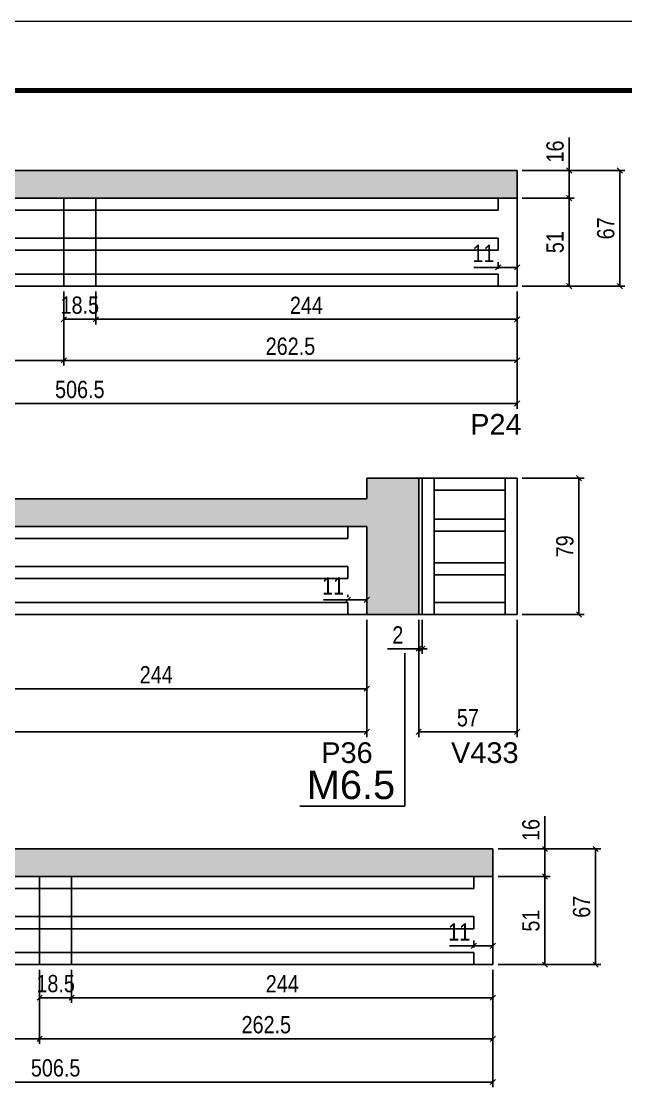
# Model space of a CAD drawing. Extents: x 3309 to 9563, y -2522 to 14608.
# Drawn here: x 4114 to 4464, y 9395 to 10014 of the extents above; entities that cross this region are included whole.
import ezdxf

# ---------------------------------------------------------------- set-up
doc = ezdxf.new("R2010")
doc.units = 0
doc.linetypes.add('DASHED', pattern=[0.75, 0.5, -0.25])
for name, color, linetype in [('5', 5, 'Continuous'), ('COTA', 241, 'Continuous'), ('NOMENCLATURA', 7, 'Continuous'), ('Painéis', 200, 'Continuous'), ('SARR_2.2x7', 40, 'Continuous')]:
    doc.layers.add(name, color=color, linetype=linetype)
doc.layers.add('Folhas', color=255, linetype='Continuous', lineweight=9)
doc.layers.add('SARRAFO DE PRESSAO', color=251, linetype='DASHED', lineweight=9)
doc.styles.add('COTA TECNICA', font='techl___.ttf', dxfattribs={"height": 10})
doc.styles.get("Standard").update_dxf_attribs({"font": 'arial.ttf'})
doc.dimstyles.new('PAINEL', dxfattribs={"dimtxt": 10, "dimasz": 3, "dimexe": 3, "dimexo": 3, "dimgap": 3, "dimtad": 1, "dimdec": 1, "dimzin": 12, "dimdsep": 46, "dimtxsty": 'COTA TECNICA', "dimblk1": 'OBLIQUE', "dimblk2": 'OBLIQUE', "dimsah": 1, "dimcen": 0.9, "dimclrd": 4, "dimclre": 4, "dimclrt": 240, "dimadec": 1, "dimazin": 3, "dimtfac": 1, "dimtdec": 1, "dimtmove": 0, "dimatfit": 3, "dimfxl": 1, "dimtolj": 1, "dimtzin": 12, "dimarcsym": 0})

# ---------------------------------------------------------------- blocks, each defined once
blk = doc.blocks.new('9999999999')
at = {"layer": 'Folhas'}
blk.add_lwpolyline([(98138.98, 34190.21), (99623.98, 34190.21), (99623.98, 35240.21), (98138.98, 35240.21)], close=True, dxfattribs=at)
at = {"layer": 'Folhas', "color": 30, "const_width": 3}
blk.add_lwpolyline([(98213.98, 34230.21), (99583.98, 34230.21), (99583.98, 35200.21), (98213.98, 35200.21)], close=True, dxfattribs=at)
blk = doc.blocks.new('_Oblique')
at = {"color": 0, "linetype": 'ByBlock', "lineweight": -2}
blk.add_line((-0.5, -0.5), (0.5, 0.5), dxfattribs=at)
blk = doc.blocks.new('*D1710')
at = {"layer": 'COTA', "color": 4, "lineweight": -2, "transparency": 16777216}
for p, q in [((3894.75, 9857.22), (3894.75, 9789.28)), ((4401.25, 9857.22), (4401.25, 9789.28)), ((4401.25, 9792.28), (3894.75, 9792.28))]:
    blk.add_line(p, q, dxfattribs=at)
at = {"layer": 'Defpoints', "color": 0, "transparency": 16777216}
for p in [(3894.75, 9860.22), (4401.25, 9860.22), (3894.75, 9792.28)]:
    blk.add_point(p, dxfattribs=at)
at = {"layer": 'COTA', "color": 4, "lineweight": -2, "transparency": 16777216, "xscale": 3, "yscale": 3, "zscale": 3, "rotation": 180}
blk.add_blockref('_Oblique', (3894.75, 9792.28), dxfattribs=at)
at = {"layer": 'COTA', "color": 4, "lineweight": -2, "transparency": 16777216, "xscale": 3, "yscale": 3, "zscale": 3}
blk.add_blockref('_Oblique', (4401.25, 9792.28), dxfattribs=at)
at = {"layer": 'COTA', "color": 240, "transparency": 16777216, "insert": (4148, 9800.38), "char_height": 10, "attachment_point": 5, "style": 'COTA TECNICA'}
blk.add_mtext('\\A1;506.5', dxfattribs=at)
blk = doc.blocks.new('*D1711')
at = {"layer": 'COTA', "color": 4, "lineweight": -2, "transparency": 16777216}
for p, q in [((4157.25, 9857.22), (4157.25, 9838.07)), ((4401.25, 9857.22), (4401.25, 9838.07)), ((4401.25, 9841.07), (4157.25, 9841.07))]:
    blk.add_line(p, q, dxfattribs=at)
at = {"layer": 'Defpoints', "color": 0, "transparency": 16777216}
for p in [(4157.25, 9860.22), (4401.25, 9860.22), (4157.25, 9841.07)]:
    blk.add_point(p, dxfattribs=at)
at = {"layer": 'COTA', "color": 4, "lineweight": -2, "transparency": 16777216, "xscale": 3, "yscale": 3, "zscale": 3, "rotation": 180}
blk.add_blockref('_Oblique', (4157.25, 9841.07), dxfattribs=at)
at = {"layer": 'COTA', "color": 4, "lineweight": -2, "transparency": 16777216, "xscale": 3, "yscale": 3, "zscale": 3}
blk.add_blockref('_Oblique', (4401.25, 9841.07), dxfattribs=at)
at = {"layer": 'COTA', "color": 240, "transparency": 16777216, "insert": (4279.25, 9849.15), "char_height": 10, "attachment_point": 5, "style": 'COTA TECNICA'}
blk.add_mtext('\\A1;244', dxfattribs=at)
blk = doc.blocks.new('*D1708')
at = {"layer": 'COTA', "color": 4, "lineweight": -2, "transparency": 16777216}
for p, q in [((3894.75, 9857.22), (3894.75, 9814.29)), ((4138.75, 9857.22), (4138.75, 9814.29)), ((4138.75, 9817.29), (3894.75, 9817.29))]:
    blk.add_line(p, q, dxfattribs=at)
at = {"layer": 'Defpoints', "color": 0, "transparency": 16777216}
for p in [(3894.75, 9860.22), (4138.75, 9860.22), (3894.75, 9817.29)]:
    blk.add_point(p, dxfattribs=at)
at = {"layer": 'COTA', "color": 4, "lineweight": -2, "transparency": 16777216, "xscale": 3, "yscale": 3, "zscale": 3, "rotation": 180}
blk.add_blockref('_Oblique', (3894.75, 9817.29), dxfattribs=at)
at = {"layer": 'COTA', "color": 4, "lineweight": -2, "transparency": 16777216, "xscale": 3, "yscale": 3, "zscale": 3}
blk.add_blockref('_Oblique', (4138.75, 9817.29), dxfattribs=at)
at = {"layer": 'COTA', "color": 240, "transparency": 16777216, "insert": (4016.75, 9825.36), "char_height": 10, "attachment_point": 5, "style": 'COTA TECNICA'}
blk.add_mtext('\\A1;244', dxfattribs=at)
blk = doc.blocks.new('*D1712')
at = {"layer": 'COTA', "color": 4, "lineweight": -2, "transparency": 16777216}
for p, q in [((4138.75, 9857.22), (4138.75, 9838.07)), ((4157.25, 9857.22), (4157.25, 9838.07)), ((4157.25, 9841.07), (4138.75, 9841.07))]:
    blk.add_line(p, q, dxfattribs=at)
at = {"layer": 'Defpoints', "color": 0, "transparency": 16777216}
for p in [(4138.75, 9860.22), (4157.25, 9860.22), (4138.75, 9841.07)]:
    blk.add_point(p, dxfattribs=at)
at = {"layer": 'COTA', "color": 4, "lineweight": -2, "transparency": 16777216, "xscale": 3, "yscale": 3, "zscale": 3, "rotation": 180}
blk.add_blockref('_Oblique', (4138.75, 9841.07), dxfattribs=at)
at = {"layer": 'COTA', "color": 4, "lineweight": -2, "transparency": 16777216, "xscale": 3, "yscale": 3, "zscale": 3}
blk.add_blockref('_Oblique', (4157.25, 9841.07), dxfattribs=at)
at = {"layer": 'COTA', "color": 240, "transparency": 16777216, "insert": (4148, 9849.2), "char_height": 10, "attachment_point": 5, "style": 'COTA TECNICA'}
blk.add_mtext('\\A1;18.5', dxfattribs=at)
blk = doc.blocks.new('*D1713')
at = {"layer": 'COTA', "color": 4, "lineweight": -2, "transparency": 16777216}
for p, q in [((4404.25, 9911.22), (4434.4, 9911.22)), ((4431.4, 9911.22), (4431.4, 9860.22)), ((4404.25, 9860.22), (4434.4, 9860.22))]:
    blk.add_line(p, q, dxfattribs=at)
at = {"layer": 'Defpoints', "color": 0, "transparency": 16777216}
for p in [(4401.25, 9911.22), (4401.25, 9860.22), (4431.4, 9860.22)]:
    blk.add_point(p, dxfattribs=at)
at = {"layer": 'COTA', "color": 4, "lineweight": -2, "transparency": 16777216, "xscale": 3, "yscale": 3, "zscale": 3}
for p, rotation in [((4431.4, 9911.22), 90), ((4431.4, 9860.22), 270)]:
    blk.add_blockref('_Oblique', p, dxfattribs=dict(at, rotation=rotation))
at = {"layer": 'COTA', "color": 240, "transparency": 16777216, "insert": (4423.29, 9885.72), "char_height": 10, "attachment_point": 5, "rotation": 90, "style": 'COTA TECNICA'}
blk.add_mtext('\\A1;51', dxfattribs=at)
blk = doc.blocks.new('*D1714')
at = {"layer": 'COTA', "color": 4, "lineweight": -2, "transparency": 16777216}
for p, q in [((4431.4, 9927.22), (4431.4, 9946.23)), ((4404.25, 9927.22), (4434.4, 9927.22)), ((4431.4, 9911.22), (4431.4, 9927.22)), ((4404.25, 9911.22), (4434.4, 9911.22))]:
    blk.add_line(p, q, dxfattribs=at)
at = {"layer": 'Defpoints', "color": 0, "transparency": 16777216}
for p in [(4401.25, 9927.22), (4431.4, 9927.22), (4401.25, 9911.22)]:
    blk.add_point(p, dxfattribs=at)
at = {"layer": 'COTA', "color": 4, "lineweight": -2, "transparency": 16777216, "xscale": 3, "yscale": 3, "zscale": 3}
for p, rotation in [((4431.4, 9927.22), 90), ((4431.4, 9911.22), 270)]:
    blk.add_blockref('_Oblique', p, dxfattribs=dict(at, rotation=rotation))
at = {"layer": 'COTA', "color": 240, "transparency": 16777216, "insert": (4423.29, 9938.22), "char_height": 10, "attachment_point": 5, "rotation": 90, "style": 'COTA TECNICA'}
blk.add_mtext('\\A1;16', dxfattribs=at)
blk = doc.blocks.new('*D1715')
at = {"layer": 'COTA', "color": 4, "lineweight": -2, "transparency": 16777216}
for p, q in [((4404.25, 9927.22), (4463.73, 9927.22)), ((4460.73, 9860.22), (4460.73, 9927.22)), ((4404.25, 9860.22), (4463.73, 9860.22))]:
    blk.add_line(p, q, dxfattribs=at)
at = {"layer": 'Defpoints', "color": 0, "transparency": 16777216}
for p in [(4401.25, 9927.22), (4460.73, 9927.22), (4401.25, 9860.22)]:
    blk.add_point(p, dxfattribs=at)
at = {"layer": 'COTA', "color": 4, "lineweight": -2, "transparency": 16777216, "xscale": 3, "yscale": 3, "zscale": 3}
for p, rotation in [((4460.73, 9927.22), 90), ((4460.73, 9860.22), 270)]:
    blk.add_blockref('_Oblique', p, dxfattribs=dict(at, rotation=rotation))
at = {"layer": 'COTA', "color": 240, "transparency": 16777216, "insert": (4452.63, 9893.72), "char_height": 10, "attachment_point": 5, "rotation": 90, "style": 'COTA TECNICA'}
blk.add_mtext('\\A1;67', dxfattribs=at)
blk = doc.blocks.new('*D1716')
at = {"layer": 'COTA', "color": 4, "lineweight": -2, "transparency": 16777216}
for p, q in [((4138.75, 9857.22), (4138.75, 9814.29)), ((4401.25, 9857.22), (4401.25, 9814.29)), ((4138.75, 9817.29), (4401.25, 9817.29))]:
    blk.add_line(p, q, dxfattribs=at)
at = {"layer": 'Defpoints', "color": 0, "transparency": 16777216}
for p in [(4138.75, 9860.22), (4401.25, 9860.22), (4401.25, 9817.29)]:
    blk.add_point(p, dxfattribs=at)
at = {"layer": 'COTA', "color": 4, "lineweight": -2, "transparency": 16777216, "xscale": 3, "yscale": 3, "zscale": 3, "rotation": 180}
blk.add_blockref('_Oblique', (4138.75, 9817.29), dxfattribs=at)
at = {"layer": 'COTA', "color": 4, "lineweight": -2, "transparency": 16777216, "xscale": 3, "yscale": 3, "zscale": 3}
blk.add_blockref('_Oblique', (4401.25, 9817.29), dxfattribs=at)
at = {"layer": 'COTA', "color": 240, "transparency": 16777216, "insert": (4270, 9825.4), "char_height": 10, "attachment_point": 5, "style": 'COTA TECNICA'}
blk.add_mtext('\\A1;262.5', dxfattribs=at)
blk = doc.blocks.new('*D1718')
at = {"layer": 'COTA', "color": 4, "lineweight": -2, "transparency": 16777216}
for p, q in [((4390.25, 9870.22), (4390.25, 9874.12)), ((4401.25, 9863.22), (4401.25, 9874.12)), ((4390.25, 9871.12), (4376.16, 9871.12)), ((4401.25, 9871.12), (4390.25, 9871.12))]:
    blk.add_line(p, q, dxfattribs=at)
at = {"layer": 'Defpoints', "color": 0, "transparency": 16777216}
for p in [(4390.25, 9871.12), (4390.25, 9867.22), (4401.25, 9860.22)]:
    blk.add_point(p, dxfattribs=at)
at = {"layer": 'COTA', "color": 4, "lineweight": -2, "transparency": 16777216, "xscale": 3, "yscale": 3, "zscale": 3, "rotation": 180}
blk.add_blockref('_Oblique', (4390.25, 9871.12), dxfattribs=at)
at = {"layer": 'COTA', "color": 4, "lineweight": -2, "transparency": 16777216, "xscale": 3, "yscale": 3, "zscale": 3}
blk.add_blockref('_Oblique', (4401.25, 9871.12), dxfattribs=at)
at = {"layer": 'COTA', "color": 240, "transparency": 16777216, "insert": (4381.7, 9879.18), "char_height": 10, "attachment_point": 5, "style": 'COTA TECNICA'}
blk.add_mtext('\\A1;11', dxfattribs=at)
blk = doc.blocks.new('*D1724')
at = {"layer": 'COTA', "color": 4, "lineweight": -2, "transparency": 16777216}
for p, q in [((4344.25, 9667.11), (4344.25, 9599.16)), ((4401.25, 9667.11), (4401.25, 9599.16)), ((4344.25, 9602.16), (4401.25, 9602.16))]:
    blk.add_line(p, q, dxfattribs=at)
at = {"layer": 'Defpoints', "color": 0, "transparency": 16777216}
for p in [(4344.25, 9670.11), (4401.25, 9670.11), (4401.25, 9602.16)]:
    blk.add_point(p, dxfattribs=at)
at = {"layer": 'COTA', "color": 4, "lineweight": -2, "transparency": 16777216, "xscale": 3, "yscale": 3, "zscale": 3, "rotation": 180}
blk.add_blockref('_Oblique', (4344.25, 9602.16), dxfattribs=at)
at = {"layer": 'COTA', "color": 4, "lineweight": -2, "transparency": 16777216, "xscale": 3, "yscale": 3, "zscale": 3}
blk.add_blockref('_Oblique', (4401.25, 9602.16), dxfattribs=at)
at = {"layer": 'COTA', "color": 240, "transparency": 16777216, "insert": (4372.75, 9610.27), "char_height": 10, "attachment_point": 5, "style": 'COTA TECNICA'}
blk.add_mtext('\\A1;57', dxfattribs=at)
blk = doc.blocks.new('*D1725')
at = {"layer": 'COTA', "color": 4, "lineweight": -2, "transparency": 16777216}
for p, q in [((3807.75, 9667.11), (3807.75, 9599.16)), ((4314.25, 9667.11), (4314.25, 9599.16)), ((3807.75, 9602.16), (4314.25, 9602.16))]:
    blk.add_line(p, q, dxfattribs=at)
at = {"layer": 'Defpoints', "color": 0, "transparency": 16777216}
for p in [(3807.75, 9670.11), (4314.25, 9670.11), (4314.25, 9602.16)]:
    blk.add_point(p, dxfattribs=at)
at = {"layer": 'COTA', "color": 4, "lineweight": -2, "transparency": 16777216, "xscale": 3, "yscale": 3, "zscale": 3, "rotation": 180}
blk.add_blockref('_Oblique', (3807.75, 9602.16), dxfattribs=at)
at = {"layer": 'COTA', "color": 4, "lineweight": -2, "transparency": 16777216, "xscale": 3, "yscale": 3, "zscale": 3}
blk.add_blockref('_Oblique', (4314.25, 9602.16), dxfattribs=at)
at = {"layer": 'COTA', "color": 240, "transparency": 16777216, "insert": (4061, 9610.27), "char_height": 10, "attachment_point": 5, "style": 'COTA TECNICA'}
blk.add_mtext('\\A1;506.5', dxfattribs=at)
blk = doc.blocks.new('*D1720')
at = {"layer": 'COTA', "color": 4, "lineweight": -2, "transparency": 16777216}
for p, q in [((4070.25, 9667.11), (4070.25, 9624.18)), ((4314.25, 9667.11), (4314.25, 9624.18)), ((4070.25, 9627.18), (4314.25, 9627.18))]:
    blk.add_line(p, q, dxfattribs=at)
at = {"layer": 'Defpoints', "color": 0, "transparency": 16777216}
for p in [(4070.25, 9670.11), (4314.25, 9670.11), (4314.25, 9627.18)]:
    blk.add_point(p, dxfattribs=at)
at = {"layer": 'COTA', "color": 4, "lineweight": -2, "transparency": 16777216, "xscale": 3, "yscale": 3, "zscale": 3, "rotation": 180}
blk.add_blockref('_Oblique', (4070.25, 9627.18), dxfattribs=at)
at = {"layer": 'COTA', "color": 4, "lineweight": -2, "transparency": 16777216, "xscale": 3, "yscale": 3, "zscale": 3}
blk.add_blockref('_Oblique', (4314.25, 9627.18), dxfattribs=at)
at = {"layer": 'COTA', "color": 240, "transparency": 16777216, "insert": (4192.25, 9635.25), "char_height": 10, "attachment_point": 5, "style": 'COTA TECNICA'}
blk.add_mtext('\\A1;244', dxfattribs=at)
blk = doc.blocks.new('*D1730')
at = {"layer": 'COTA', "color": 4, "lineweight": -2, "transparency": 16777216}
for p, q in [((4303.25, 9680.11), (4303.25, 9681.58)), ((4314.25, 9680.11), (4314.25, 9681.58)), ((4303.25, 9678.58), (4289.16, 9678.58)), ((4314.25, 9678.58), (4303.25, 9678.58))]:
    blk.add_line(p, q, dxfattribs=at)
at = {"layer": 'Defpoints', "color": 0, "transparency": 16777216}
for p in [(4303.25, 9678.58), (4303.25, 9677.11), (4314.25, 9677.11)]:
    blk.add_point(p, dxfattribs=at)
at = {"layer": 'COTA', "color": 4, "lineweight": -2, "transparency": 16777216, "xscale": 3, "yscale": 3, "zscale": 3, "rotation": 180}
blk.add_blockref('_Oblique', (4303.25, 9678.58), dxfattribs=at)
at = {"layer": 'COTA', "color": 4, "lineweight": -2, "transparency": 16777216, "xscale": 3, "yscale": 3, "zscale": 3}
blk.add_blockref('_Oblique', (4314.25, 9678.58), dxfattribs=at)
at = {"layer": 'COTA', "color": 240, "transparency": 16777216, "insert": (4294.7, 9686.64), "char_height": 10, "attachment_point": 5, "style": 'COTA TECNICA'}
blk.add_mtext('\\A1;11', dxfattribs=at)
blk = doc.blocks.new('*D1721')
at = {"layer": 'COTA', "color": 4, "lineweight": -2, "transparency": 16777216}
for p, q in [((4344.25, 9667.11), (4344.25, 9647.32)), ((4346.25, 9667.11), (4346.25, 9647.32)), ((4344.25, 9650.32), (4326.14, 9650.32)), ((4346.25, 9650.32), (4344.25, 9650.32)), ((4346.25, 9650.32), (4349.25, 9650.32))]:
    blk.add_line(p, q, dxfattribs=at)
at = {"layer": 'Defpoints', "color": 0, "transparency": 16777216}
for p in [(4344.25, 9670.11), (4346.25, 9670.11), (4344.25, 9650.32)]:
    blk.add_point(p, dxfattribs=at)
at = {"layer": 'COTA', "color": 4, "lineweight": -2, "transparency": 16777216, "xscale": 3, "yscale": 3, "zscale": 3}
blk.add_blockref('_Oblique', (4344.25, 9650.32), dxfattribs=at)
at = {"layer": 'COTA', "color": 4, "lineweight": -2, "transparency": 16777216, "xscale": 3, "yscale": 3, "zscale": 3, "rotation": 180}
blk.add_blockref('_Oblique', (4346.25, 9650.32), dxfattribs=at)
at = {"layer": 'COTA', "color": 240, "transparency": 16777216, "insert": (4332.19, 9658.32), "char_height": 10, "attachment_point": 5, "style": 'COTA TECNICA'}
blk.add_mtext('\\A1;2', dxfattribs=at)
blk = doc.blocks.new('*D1737')
at = {"layer": 'COTA', "color": 4, "lineweight": -2, "transparency": 16777216}
for p, q in [((4404.25, 9749.11), (4440.07, 9749.11)), ((4437.07, 9749.11), (4437.07, 9670.11)), ((4404.25, 9670.11), (4440.07, 9670.11))]:
    blk.add_line(p, q, dxfattribs=at)
at = {"layer": 'Defpoints', "color": 0, "transparency": 16777216}
for p in [(4401.25, 9749.11), (4401.25, 9670.11), (4437.07, 9670.11)]:
    blk.add_point(p, dxfattribs=at)
at = {"layer": 'COTA', "color": 4, "lineweight": -2, "transparency": 16777216, "xscale": 3, "yscale": 3, "zscale": 3}
for p, rotation in [((4437.07, 9749.11), 90), ((4437.07, 9670.11), 270)]:
    blk.add_blockref('_Oblique', p, dxfattribs=dict(at, rotation=rotation))
at = {"layer": 'COTA', "color": 240, "transparency": 16777216, "insert": (4428.96, 9709.61), "char_height": 10, "attachment_point": 5, "rotation": 90, "style": 'COTA TECNICA'}
blk.add_mtext('\\A1;79', dxfattribs=at)
blk = doc.blocks.new('*D1744')
at = {"layer": 'COTA', "color": 4, "lineweight": -2, "transparency": 16777216}
for p, q in [((3880.75, 9464.4), (3880.75, 9396.45)), ((4387.25, 9464.4), (4387.25, 9396.45)), ((4387.25, 9399.45), (3880.75, 9399.45))]:
    blk.add_line(p, q, dxfattribs=at)
at = {"layer": 'Defpoints', "color": 0, "transparency": 16777216}
for p in [(3880.75, 9467.4), (4387.25, 9467.4), (3880.75, 9399.45)]:
    blk.add_point(p, dxfattribs=at)
at = {"layer": 'COTA', "color": 4, "lineweight": -2, "transparency": 16777216, "xscale": 3, "yscale": 3, "zscale": 3, "rotation": 180}
blk.add_blockref('_Oblique', (3880.75, 9399.45), dxfattribs=at)
at = {"layer": 'COTA', "color": 4, "lineweight": -2, "transparency": 16777216, "xscale": 3, "yscale": 3, "zscale": 3}
blk.add_blockref('_Oblique', (4387.25, 9399.45), dxfattribs=at)
at = {"layer": 'COTA', "color": 240, "transparency": 16777216, "insert": (4134, 9407.56), "char_height": 10, "attachment_point": 5, "style": 'COTA TECNICA'}
blk.add_mtext('\\A1;506.5', dxfattribs=at)
blk = doc.blocks.new('*D1746')
at = {"layer": 'COTA', "color": 4, "lineweight": -2, "transparency": 16777216}
for p, q in [((4143.25, 9464.4), (4143.25, 9445.25)), ((4387.25, 9464.4), (4387.25, 9445.25)), ((4387.25, 9448.25), (4143.25, 9448.25))]:
    blk.add_line(p, q, dxfattribs=at)
at = {"layer": 'Defpoints', "color": 0, "transparency": 16777216}
for p in [(4143.25, 9467.4), (4387.25, 9467.4), (4143.25, 9448.25)]:
    blk.add_point(p, dxfattribs=at)
at = {"layer": 'COTA', "color": 4, "lineweight": -2, "transparency": 16777216, "xscale": 3, "yscale": 3, "zscale": 3, "rotation": 180}
blk.add_blockref('_Oblique', (4143.25, 9448.25), dxfattribs=at)
at = {"layer": 'COTA', "color": 4, "lineweight": -2, "transparency": 16777216, "xscale": 3, "yscale": 3, "zscale": 3}
blk.add_blockref('_Oblique', (4387.25, 9448.25), dxfattribs=at)
at = {"layer": 'COTA', "color": 240, "transparency": 16777216, "insert": (4265.25, 9456.32), "char_height": 10, "attachment_point": 5, "style": 'COTA TECNICA'}
blk.add_mtext('\\A1;244', dxfattribs=at)
blk = doc.blocks.new('*D1738')
at = {"layer": 'COTA', "color": 4, "lineweight": -2, "transparency": 16777216}
for p, q in [((3880.75, 9464.4), (3880.75, 9421.46)), ((4124.75, 9464.4), (4124.75, 9421.46)), ((4124.75, 9424.46), (3880.75, 9424.46))]:
    blk.add_line(p, q, dxfattribs=at)
at = {"layer": 'Defpoints', "color": 0, "transparency": 16777216}
for p in [(3880.75, 9467.4), (4124.75, 9467.4), (3880.75, 9424.46)]:
    blk.add_point(p, dxfattribs=at)
at = {"layer": 'COTA', "color": 4, "lineweight": -2, "transparency": 16777216, "xscale": 3, "yscale": 3, "zscale": 3, "rotation": 180}
blk.add_blockref('_Oblique', (3880.75, 9424.46), dxfattribs=at)
at = {"layer": 'COTA', "color": 4, "lineweight": -2, "transparency": 16777216, "xscale": 3, "yscale": 3, "zscale": 3}
blk.add_blockref('_Oblique', (4124.75, 9424.46), dxfattribs=at)
at = {"layer": 'COTA', "color": 240, "transparency": 16777216, "insert": (4002.75, 9432.54), "char_height": 10, "attachment_point": 5, "style": 'COTA TECNICA'}
blk.add_mtext('\\A1;244', dxfattribs=at)
blk = doc.blocks.new('*D1747')
at = {"layer": 'COTA', "color": 4, "lineweight": -2, "transparency": 16777216}
for p, q in [((4124.75, 9464.4), (4124.75, 9445.25)), ((4143.25, 9464.4), (4143.25, 9445.25)), ((4143.25, 9448.25), (4124.75, 9448.25))]:
    blk.add_line(p, q, dxfattribs=at)
at = {"layer": 'Defpoints', "color": 0, "transparency": 16777216}
for p in [(4124.75, 9467.4), (4143.25, 9467.4), (4124.75, 9448.25)]:
    blk.add_point(p, dxfattribs=at)
at = {"layer": 'COTA', "color": 4, "lineweight": -2, "transparency": 16777216, "xscale": 3, "yscale": 3, "zscale": 3, "rotation": 180}
blk.add_blockref('_Oblique', (4124.75, 9448.25), dxfattribs=at)
at = {"layer": 'COTA', "color": 4, "lineweight": -2, "transparency": 16777216, "xscale": 3, "yscale": 3, "zscale": 3}
blk.add_blockref('_Oblique', (4143.25, 9448.25), dxfattribs=at)
at = {"layer": 'COTA', "color": 240, "transparency": 16777216, "insert": (4134, 9456.38), "char_height": 10, "attachment_point": 5, "style": 'COTA TECNICA'}
blk.add_mtext('\\A1;18.5', dxfattribs=at)
blk = doc.blocks.new('*D1748')
at = {"layer": 'COTA', "color": 4, "lineweight": -2, "transparency": 16777216}
for p, q in [((4390.25, 9518.4), (4420.4, 9518.4)), ((4417.4, 9518.4), (4417.4, 9467.4)), ((4390.25, 9467.4), (4420.4, 9467.4))]:
    blk.add_line(p, q, dxfattribs=at)
at = {"layer": 'Defpoints', "color": 0, "transparency": 16777216}
for p in [(4387.25, 9518.4), (4387.25, 9467.4), (4417.4, 9467.4)]:
    blk.add_point(p, dxfattribs=at)
at = {"layer": 'COTA', "color": 4, "lineweight": -2, "transparency": 16777216, "xscale": 3, "yscale": 3, "zscale": 3}
for p, rotation in [((4417.4, 9518.4), 90), ((4417.4, 9467.4), 270)]:
    blk.add_blockref('_Oblique', p, dxfattribs=dict(at, rotation=rotation))
at = {"layer": 'COTA', "color": 240, "transparency": 16777216, "insert": (4409.29, 9492.9), "char_height": 10, "attachment_point": 5, "rotation": 90, "style": 'COTA TECNICA'}
blk.add_mtext('\\A1;51', dxfattribs=at)
blk = doc.blocks.new('*D1741')
at = {"layer": 'COTA', "color": 4, "lineweight": -2, "transparency": 16777216}
for p, q in [((4417.4, 9534.4), (4417.4, 9553.41)), ((4390.25, 9534.4), (4420.4, 9534.4)), ((4417.4, 9518.4), (4417.4, 9534.4)), ((4390.25, 9518.4), (4420.4, 9518.4))]:
    blk.add_line(p, q, dxfattribs=at)
at = {"layer": 'Defpoints', "color": 0, "transparency": 16777216}
for p in [(4387.25, 9534.4), (4417.4, 9534.4), (4387.25, 9518.4)]:
    blk.add_point(p, dxfattribs=at)
at = {"layer": 'COTA', "color": 4, "lineweight": -2, "transparency": 16777216, "xscale": 3, "yscale": 3, "zscale": 3}
for p, rotation in [((4417.4, 9534.4), 90), ((4417.4, 9518.4), 270)]:
    blk.add_blockref('_Oblique', p, dxfattribs=dict(at, rotation=rotation))
at = {"layer": 'COTA', "color": 240, "transparency": 16777216, "insert": (4409.29, 9545.4), "char_height": 10, "attachment_point": 5, "rotation": 90, "style": 'COTA TECNICA'}
blk.add_mtext('\\A1;16', dxfattribs=at)
blk = doc.blocks.new('*D1742')
at = {"layer": 'COTA', "color": 4, "lineweight": -2, "transparency": 16777216}
for p, q in [((4390.25, 9534.4), (4449.73, 9534.4)), ((4446.73, 9467.4), (4446.73, 9534.4)), ((4390.25, 9467.4), (4449.73, 9467.4))]:
    blk.add_line(p, q, dxfattribs=at)
at = {"layer": 'Defpoints', "color": 0, "transparency": 16777216}
for p in [(4387.25, 9534.4), (4446.73, 9534.4), (4387.25, 9467.4)]:
    blk.add_point(p, dxfattribs=at)
at = {"layer": 'COTA', "color": 4, "lineweight": -2, "transparency": 16777216, "xscale": 3, "yscale": 3, "zscale": 3}
for p, rotation in [((4446.73, 9534.4), 90), ((4446.73, 9467.4), 270)]:
    blk.add_blockref('_Oblique', p, dxfattribs=dict(at, rotation=rotation))
at = {"layer": 'COTA', "color": 240, "transparency": 16777216, "insert": (4438.63, 9500.9), "char_height": 10, "attachment_point": 5, "rotation": 90, "style": 'COTA TECNICA'}
blk.add_mtext('\\A1;67', dxfattribs=at)
blk = doc.blocks.new('*D1745')
at = {"layer": 'COTA', "color": 4, "lineweight": -2, "transparency": 16777216}
for p, q in [((4124.75, 9464.4), (4124.75, 9421.46)), ((4387.25, 9464.4), (4387.25, 9421.46)), ((4124.75, 9424.46), (4387.25, 9424.46))]:
    blk.add_line(p, q, dxfattribs=at)
at = {"layer": 'Defpoints', "color": 0, "transparency": 16777216}
for p in [(4124.75, 9467.4), (4387.25, 9467.4), (4387.25, 9424.46)]:
    blk.add_point(p, dxfattribs=at)
at = {"layer": 'COTA', "color": 4, "lineweight": -2, "transparency": 16777216, "xscale": 3, "yscale": 3, "zscale": 3, "rotation": 180}
blk.add_blockref('_Oblique', (4124.75, 9424.46), dxfattribs=at)
at = {"layer": 'COTA', "color": 4, "lineweight": -2, "transparency": 16777216, "xscale": 3, "yscale": 3, "zscale": 3}
blk.add_blockref('_Oblique', (4387.25, 9424.46), dxfattribs=at)
at = {"layer": 'COTA', "color": 240, "transparency": 16777216, "insert": (4256, 9432.57), "char_height": 10, "attachment_point": 5, "style": 'COTA TECNICA'}
blk.add_mtext('\\A1;262.5', dxfattribs=at)
blk = doc.blocks.new('*D1750')
at = {"layer": 'COTA', "color": 4, "lineweight": -2, "transparency": 16777216}
for p, q in [((4376.25, 9478.3), (4362.16, 9478.3)), ((4376.25, 9477.4), (4376.25, 9481.3)), ((4387.25, 9478.3), (4376.25, 9478.3)), ((4387.25, 9470.4), (4387.25, 9481.3))]:
    blk.add_line(p, q, dxfattribs=at)
at = {"layer": 'Defpoints', "color": 0, "transparency": 16777216}
for p in [(4376.25, 9478.3), (4376.25, 9474.4), (4387.25, 9467.4)]:
    blk.add_point(p, dxfattribs=at)
at = {"layer": 'COTA', "color": 4, "lineweight": -2, "transparency": 16777216, "xscale": 3, "yscale": 3, "zscale": 3, "rotation": 180}
blk.add_blockref('_Oblique', (4376.25, 9478.3), dxfattribs=at)
at = {"layer": 'COTA', "color": 4, "lineweight": -2, "transparency": 16777216, "xscale": 3, "yscale": 3, "zscale": 3}
blk.add_blockref('_Oblique', (4387.25, 9478.3), dxfattribs=at)
at = {"layer": 'COTA', "color": 240, "transparency": 16777216, "insert": (4367.7, 9486.36), "char_height": 10, "attachment_point": 5, "style": 'COTA TECNICA'}
blk.add_mtext('\\A1;11', dxfattribs=at)

msp = doc.modelspace()

# ---------------------------------------------------------------- hatches: boundary and pattern name
at = {"layer": 'COTA'}
h = msp.add_hatch(dxfattribs=at)
h.set_pattern_fill('AR-CONC', color=256, scale=0.03)
h.set_pattern_definition([(50, (78.707, 0), (5.46554, -0.4781726), [0.5715, -6.2865]), (355, (78.707, 0), (-1.0573026, 5.7317054), [0.4572, -5.0292175]), (100.451445, (79.1625, -0.04), (4.4082374, 5.2535326), [0.4857003, -5.3427073]), (46.1842, (78.707, 1.524), (8.1323712, -1.26127), [0.85725, -9.42975]), (96.63556, (79.385, 1.419), (7.122124, 7.422784), [0.728551, -8.014068]), (351.18415, (78.707, 1.524), (7.122124, 7.422784), [0.685799, -7.543792]), (21, (79.469, 1.143), (4.5484317, -3.067956), [0.5715, -6.2865]), (326, (79.469, 1.143), (1.8540609, 5.525639), [0.4572, -5.0292]), (71.451445, (79.848, 0.8873), (6.4024926, 2.457683), [0.4857003, -5.342698]), (37.5, (78.707, 0), (0.0926581, 2.53665117), [0, -4.96824, 0, -5.1054, 0, -5.04825]), (7.5, (78.707, 0), (2.0045899, 3.00541724), [0, -2.91084, 0, -4.85394, 0, -1.92405]), (327.5, (77.0077, 0), (4.06771786, -0.17186232), [0, -1.905, 0, -5.9436, 0, -7.8867]), (317.5, (76.2457, 0), (4.4438754, 0.7627947), [0, -2.4765, 0, -3.94716, 0, -5.6007])])
h.paths.add_polyline_path([(3864.75, 9860.22), (3894.75, 9860.22), (3894.75, 9911.22), (4401.25, 9911.22), (4401.25, 9927.22), (3894.75, 9927.22), (3894.75, 9939.22), (3864.75, 9939.22)])
h = msp.add_hatch(dxfattribs=at)
h.set_pattern_fill('AR-CONC', color=256, scale=0.03)
h.set_pattern_definition([(50, (78.707, -190.111), (5.46554, -0.4781726), [0.5715, -6.2865]), (355, (78.707, -190.111), (-1.0573026, 5.7317054), [0.4572, -5.0292175]), (100.451445, (79.1625, -190.151), (4.4082374, 5.2535326), [0.4857003, -5.3427073]), (46.1842, (78.707, -188.587), (8.1323712, -1.26127), [0.85725, -9.42975]), (96.63556, (79.385, -188.692), (7.122124, 7.422784), [0.728551, -8.014068]), (351.18415, (78.707, -188.587), (7.122124, 7.422784), [0.685799, -7.543792]), (21, (79.469, -188.968), (4.5484317, -3.067956), [0.5715, -6.2865]), (326, (79.469, -188.968), (1.8540609, 5.525639), [0.4572, -5.0292]), (71.451445, (79.848, -189.224), (6.4024926, 2.457683), [0.4857003, -5.342698]), (37.5, (78.707, -190.111), (0.0926581, 2.53665117), [0, -4.96824, 0, -5.1054, 0, -5.04825]), (7.5, (78.707, -190.111), (2.0045899, 3.00541724), [0, -2.91084, 0, -4.85394, 0, -1.92405]), (327.5, (77.0077, -190.111), (4.06771786, -0.17186232), [0, -1.905, 0, -5.9436, 0, -7.8867]), (317.5, (76.2457, -190.111), (4.4438754, 0.7627947), [0, -2.4765, 0, -3.94716, 0, -5.6007])])
h.paths.add_polyline_path([(4344.25, 9749.11), (4314.25, 9749.11), (4314.25, 9737.11), (3807.75, 9737.11), (3807.75, 9721.11), (4314.25, 9721.11), (4314.25, 9670.11), (4344.25, 9670.11)])
h = msp.add_hatch(dxfattribs=at)
h.set_pattern_fill('AR-CONC', color=256, scale=0.03)
h.set_pattern_definition([(50, (0, 9.581), (5.46554, -0.4781726), [0.5715, -6.2865]), (355, (0, 9.581), (-1.0573026, 5.7317054), [0.4572, -5.0292175]), (100.451445, (0.4555, 9.541), (4.4082374, 5.2535326), [0.4857003, -5.3427073]), (46.1842, (0, 11.105), (8.1323712, -1.26127), [0.85725, -9.42975]), (96.63556, (0.678, 11), (7.122124, 7.422784), [0.728551, -8.014068]), (351.18415, (0, 11.105), (7.122124, 7.422784), [0.685799, -7.543792]), (21, (0.762, 10.724), (4.5484317, -3.067956), [0.5715, -6.2865]), (326, (0.762, 10.724), (1.854061, 5.525639), [0.4572, -5.0292]), (71.451445, (1.141, 10.4684), (6.4024926, 2.457683), [0.4857003, -5.342698]), (37.5, (0, 9.581), (0.0926581, 2.53665117), [0, -4.96824, 0, -5.1054, 0, -5.04825]), (7.5, (0, 9.581), (2.0045899, 3.00541724), [0, -2.91084, 0, -4.85394, 0, -1.92405]), (327.5, (-1.6993, 9.581), (4.06771786, -0.1718623), [0, -1.905, 0, -5.9436, 0, -7.8867]), (317.5, (-2.4613, 9.581), (4.4438754, 0.7627947), [0, -2.4765, 0, -3.94716, 0, -5.6007])])
h.paths.add_polyline_path([(3850.75, 9467.4), (3880.75, 9467.4), (3880.75, 9518.4), (4387.25, 9518.4), (4387.25, 9534.4), (3880.75, 9534.4), (3880.75, 9546.4), (3850.75, 9546.4), (3850.75, 9532.4), (3807.75, 9532.4), (3807.75, 9518.4), (3850.75, 9518.4)])

# ---------------------------------------------------------------- linework, layer by layer
for p, q in [((3894.75, 9927.22), (4401.25, 9927.22)), ((4401.25, 9927.22), (4401.25, 9911.22)), ((4344.25, 9749.11), (4314.25, 9749.11)), ((4314.25, 9749.11), (4314.25, 9737.11)), ((4314.25, 9737.11), (3807.75, 9737.11)), ((4344.25, 9670.11), (4314.25, 9670.11)), ((3880.75, 9534.4), (4387.25, 9534.4)), ((4387.25, 9534.4), (4387.25, 9518.4))]:
    msp.add_line(p, q, dxfattribs=at)
at = {"layer": 'NOMENCLATURA', "linetype": 'Continuous'}
for p, q in [((4336.33, 9559.08), (4336.33, 9647.81)), ((4275.48, 9559.08), (4336.33, 9559.08))]:
    msp.add_line(p, q, dxfattribs=at)
at = {"layer": 'Painéis', "linetype": 'ByBlock'}
for p, q in [((3894.75, 9911.22), (4401.25, 9911.22)), ((4138.75, 9860.22), (4138.75, 9911.22)), ((4157.25, 9911.22), (4157.25, 9860.22)), ((4401.25, 9911.22), (4401.25, 9860.22)), ((4401.25, 9860.22), (3894.75, 9860.22)), ((4344.25, 9670.11), (4344.25, 9749.11)), ((4344.25, 9749.11), (4401.25, 9749.11)), ((4346.25, 9670.11), (4346.25, 9749.11)), ((4401.25, 9749.11), (4401.25, 9670.11)), ((4314.25, 9721.11), (3807.75, 9721.11)), ((4314.25, 9670.11), (4314.25, 9721.11)), ((3807.75, 9670.11), (4314.25, 9670.11)), ((4401.25, 9670.11), (4344.25, 9670.11)), ((3880.75, 9518.4), (4387.25, 9518.4)), ((4124.75, 9467.4), (4124.75, 9518.4)), ((4143.25, 9518.4), (4143.25, 9467.4)), ((4387.25, 9518.4), (4387.25, 9467.4)), ((4387.25, 9467.4), (3880.75, 9467.4))]:
    msp.add_line(p, q, dxfattribs=at)
at = {"layer": 'SARR_2.2x7', "linetype": 'Continuous'}
for p, q in [((4390.25, 9904.22), (4390.25, 9911.22)), ((4138.75, 9904.22), (3905.75, 9904.22)), ((4390.25, 9904.22), (4138.75, 9904.22)), ((4138.75, 9888.05), (3905.75, 9888.05)), ((4390.25, 9888.05), (4138.75, 9888.05)), ((4390.25, 9881.05), (4390.25, 9888.05)), ((4138.75, 9881.05), (3905.75, 9881.05)), ((4390.25, 9881.05), (4138.75, 9881.05)), ((4138.75, 9867.22), (3905.75, 9867.22)), ((4390.25, 9867.22), (4138.75, 9867.22)), ((4390.25, 9860.22), (4390.25, 9867.22)), ((4353.25, 9670.11), (4353.25, 9749.11)), ((4394.25, 9670.11), (4394.25, 9749.11)), ((4394.25, 9742.11), (4353.25, 9742.11)), ((4394.25, 9725.36), (4353.25, 9725.36)), ((4303.25, 9714.11), (4303.25, 9721.11)), ((4394.25, 9718.36), (4353.25, 9718.36)), ((4070.25, 9714.11), (4303.25, 9714.11)), ((4394.25, 9700.1), (4353.25, 9700.1)), ((4070.25, 9697.94), (4303.25, 9697.94)), ((4303.25, 9690.94), (4303.25, 9697.94)), ((4394.25, 9693.1), (4353.25, 9693.1)), ((4070.25, 9690.94), (4303.25, 9690.94)), ((4070.25, 9677.11), (4303.25, 9677.11)), ((4303.25, 9670.11), (4303.25, 9677.11)), ((4394.25, 9677.11), (4353.25, 9677.11)), ((4376.25, 9511.4), (4376.25, 9518.4)), ((4124.75, 9511.4), (3891.75, 9511.4)), ((4376.25, 9511.4), (4124.75, 9511.4)), ((4124.75, 9495.23), (3891.75, 9495.23)), ((4376.25, 9495.23), (4124.75, 9495.23)), ((4376.25, 9488.23), (4376.25, 9495.23)), ((4124.75, 9488.23), (3891.75, 9488.23)), ((4376.25, 9488.23), (4124.75, 9488.23)), ((4124.75, 9474.4), (3891.75, 9474.4)), ((4376.25, 9474.4), (4124.75, 9474.4)), ((4376.25, 9467.4), (4376.25, 9474.4))]:
    msp.add_line(p, q, dxfattribs=at)

# ---------------------------------------------------------------- block references
at = {"layer": 'SARRAFO DE PRESSAO', "color": 6, "linetype": 'ByBlock'}
msp.add_blockref('9999999999', (-94829.61, -25226.65), dxfattribs=at)

# ---------------------------------------------------------------- texts
at = {"layer": '5', "linetype": 'Continuous'}
for s, rotation, p in [('P24', 0.00004, (4374.07, 9774.26)), ('P36', 359.99996, (4287.79, 9584.15)), ('V433', 0.00004, (4362.97, 9584.15))]:
    msp.add_text(s, height=12, rotation=rotation, dxfattribs=at).set_placement(p)
at = {"layer": 'NOMENCLATURA', "linetype": 'Continuous'}
msp.add_text('M6.5', height=16.5, dxfattribs=at).set_placement((4279.41, 9563.27))

# ---------------------------------------------------------------- dimensions: what is measured, and where the dimension line sits
at = {"layer": 'COTA'}
for base, p1, p2, angle, picture, middle in [((4431.4, 9927.22), (4401.25, 9911.22), (4401.25, 9927.22), 90, '*D1714', (4423.29, 9938.22)), ((4460.73, 9927.22), (4401.25, 9860.22), (4401.25, 9927.22), 90, '*D1715', (4452.63, 9893.72)), ((4431.4, 9860.22), (4401.25, 9911.22), (4401.25, 9860.22), 90, '*D1713', (4423.29, 9885.72)), ((4157.25, 9841.07), (4401.25, 9860.22), (4157.25, 9860.22), 180, '*D1711', (4279.25, 9849.15)), ((4437.07, 9670.11), (4401.25, 9749.11), (4401.25, 9670.11), 90, '*D1737', (4428.96, 9709.61)), ((4303.25, 9678.58), (4314.25, 9677.11), (4303.25, 9677.11), 180, '*D1730', (4294.7, 9686.64)), ((4314.25, 9602.16), (3807.75, 9670.11), (4314.25, 9670.11), 180, '*D1725', (4061, 9610.27)), ((4417.4, 9534.4), (4387.25, 9518.4), (4387.25, 9534.4), 90, '*D1741', (4409.29, 9545.4)), ((4446.73, 9534.4), (4387.25, 9467.4), (4387.25, 9534.4), 90, '*D1742', (4438.63, 9500.9)), ((4417.4, 9467.4), (4387.25, 9518.4), (4387.25, 9467.4), 90, '*D1748', (4409.29, 9492.9)), ((4143.25, 9448.25), (4387.25, 9467.4), (4143.25, 9467.4), 180, '*D1746', (4265.25, 9456.32))]:
    dim = msp.add_linear_dim(base=base, p1=p1, p2=p2, angle=angle, dimstyle='PAINEL', dxfattribs=at)
    dim.commit()
    dim.dimension.update_dxf_attribs({"geometry": picture, "text_midpoint": middle})
for base, p1, p2, picture, middle in [((4390.25, 9871.12), (4401.25, 9860.22), (4390.25, 9867.22), '*D1718', (4381.7, 9879.18)), ((3894.75, 9792.28), (4401.25, 9860.22), (3894.75, 9860.22), '*D1710', (4148, 9800.38)), ((4401.25, 9817.29), (4138.75, 9860.22), (4401.25, 9860.22), '*D1716', (4270, 9825.4)), ((4344.25, 9650.32), (4346.25, 9670.11), (4344.25, 9670.11), '*D1721', (4332.19, 9658.32)), ((4401.25, 9602.16), (4344.25, 9670.11), (4401.25, 9670.11), '*D1724', (4372.75, 9610.27)), ((4376.25, 9478.3), (4387.25, 9467.4), (4376.25, 9474.4), '*D1750', (4367.7, 9486.36)), ((3880.75, 9399.45), (4387.25, 9467.4), (3880.75, 9467.4), '*D1744', (4134, 9407.56)), ((4387.25, 9424.46), (4124.75, 9467.4), (4387.25, 9467.4), '*D1745', (4256, 9432.57))]:
    dim = msp.add_linear_dim(base=base, p1=p1, p2=p2, dimstyle='PAINEL', dxfattribs=at)
    dim.commit()
    dim.dimension.update_dxf_attribs({"geometry": picture, "text_midpoint": middle})
for base, p1, p2, picture, middle in [((3894.75, 9817.29), (4138.75, 9860.22), (3894.75, 9860.22), '*D1708', (4016.75, 9825.36)), ((3880.75, 9424.46), (4124.75, 9467.4), (3880.75, 9467.4), '*D1738', (4002.75, 9432.54))]:
    dim = msp.add_linear_dim(base=base, p1=p1, p2=p2, angle=180, dimstyle='PAINEL', override={"dimtmove": 1}, dxfattribs=at)
    dim.commit()
    dim.dimension.update_dxf_attribs({"geometry": picture, "text_midpoint": middle})
for base, p1, p2, picture, middle in [((4138.75, 9841.07), (4157.25, 9860.22), (4138.75, 9860.22), '*D1712', (4148, 9841.07)), ((4124.75, 9448.25), (4143.25, 9467.4), (4124.75, 9467.4), '*D1747', (4134, 9448.25))]:
    dim = msp.add_linear_dim(base=base, p1=p1, p2=p2, angle=180, dimstyle='PAINEL', dxfattribs=at)
    dim.commit()
    dim.dimension.update_dxf_attribs({"geometry": picture, "text_midpoint": middle, "dimtype": 160})
dim = msp.add_linear_dim(base=(4314.25, 9627.18), p1=(4070.25, 9670.11), p2=(4314.25, 9670.11), dimstyle='PAINEL', override={"dimtmove": 1}, dxfattribs=at)
dim.commit()
dim.dimension.update_dxf_attribs({"geometry": '*D1720', "text_midpoint": (4192.25, 9635.25)})

doc.saveas('drawing.dxf')
